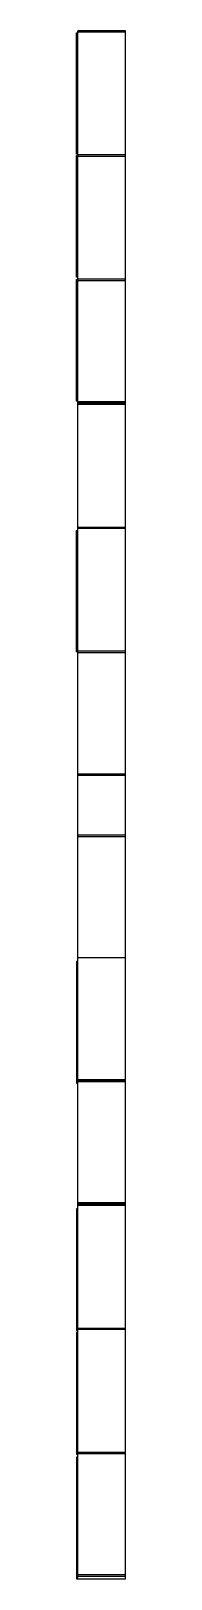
# Paper-space layout '_Bottom' of a CAD drawing. Header units: millimetres. Extents: x 36 to 72, y -1000 to 136.
import ezdxf

# ---------------------------------------------------------------- set-up
doc = ezdxf.new("R2010")
doc.units = ezdxf.units.MM

psp = doc.layouts.new('_Bottom')

# ---------------------------------------------------------------- linework, layer by layer
at = {"color": 7, "linetype": 'Continuous', "lineweight": 25}
for p, q in [((36, 134.3), (37, 134.3)), ((36, 45.2), (36, 134.3)), ((72, 135.7), (37, 135.7)), ((37, -999.9), (37, 135.7)), ((72, 134.7), (37, 134.7)), ((72, -999.9), (72, 135.7)), ((37, 46), (36, 46)), ((37, 45.2), (36, 45.2)), ((36, 44.3), (37, 44.3)), ((36, -44.8), (36, 44.3)), ((72, 44.7), (37, 44.7)), ((72, 43.7), (37, 43.7)), ((37, -44), (36, -44)), ((37, -44.8), (36, -44.8)), ((36, -46.7), (37, -46.7)), ((36, -135.8), (36, -46.7)), ((72, -46.3), (37, -46.3)), ((37, -47.3), (72, -47.3)), ((37, -135), (36, -135)), ((37, -135.8), (36, -135.8)), ((72, -136.3), (37, -136.3)), ((72, -137.3), (37, -137.3)), ((72, -138.3), (37, -138.3)), ((36, -230.7), (37, -230.7)), ((36, -319.8), (36, -230.7)), ((37, -228.3), (72, -228.3)), ((72, -229.3), (37, -229.3)), ((37, -319), (36, -319)), ((37, -319.8), (36, -319.8)), ((72, -319.3), (37, -319.3)), ((37, -320.3), (72, -320.3)), ((37, -409.3), (72, -409.3)), ((37, -410.3), (72, -410.3)), ((72, -454.3), (37, -454.3)), ((37, -455.3), (72, -455.3)), ((72, -544.3), (37, -544.3)), ((36, -546.9), (36, -636.1)), ((37, -546.9), (36, -546.9)), ((37, -547.6), (36, -547.6)), ((72, -633.8), (37, -633.8)), ((37, -634.3), (72, -634.3)), ((37, -634.8), (72, -634.8)), ((36, -636.1), (37, -636.1)), ((72, -723.8), (37, -723.8)), ((72, -724.8), (37, -724.8)), ((72, -725.8), (37, -725.8)), ((36, -728.4), (36, -817.6)), ((37, -728.4), (36, -728.4)), ((37, -729.1), (36, -729.1)), ((36, -817.6), (37, -817.6)), ((37, -815.8), (72, -815.8)), ((72, -816.8), (37, -816.8)), ((36, -819), (36, -908.2)), ((37, -819), (36, -819)), ((37, -819.7), (36, -819.7)), ((36, -908.2), (37, -908.2)), ((37, -906.8), (72, -906.8)), ((37, -907.8), (72, -907.8)), ((36, -910.5), (36, -999.6)), ((37, -910.5), (36, -910.5)), ((37, -911.2), (36, -911.2)), ((72, -996.8), (37, -996.8)), ((37, -997.8), (72, -997.8)), ((36, -999.6), (37, -999.6)), ((72, -999.9), (37, -999.9))]:
    psp.add_line(p, q, dxfattribs=at)

doc.saveas('drawing.dxf')
